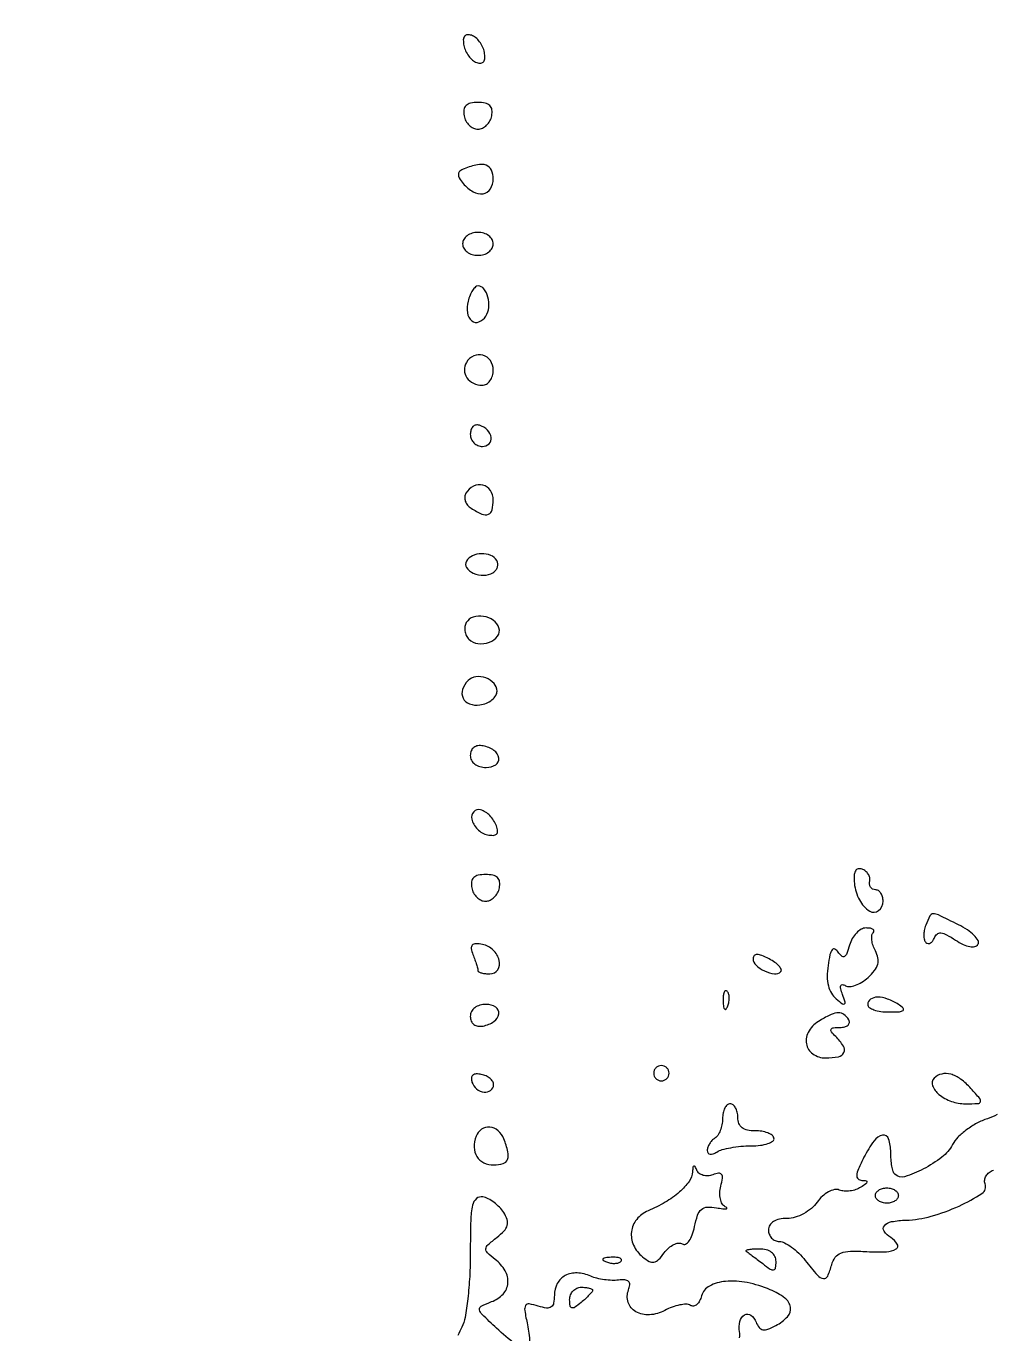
# Model space of a CAD drawing. Extents: x 0 to 4160, y 0 to 3120.
# Drawn here: x 3427.9 to 3554.2, y 1002.9 to 1174 of the extents above; entities that cross this region are included whole.
import ezdxf

# ---------------------------------------------------------------- set-up
doc = ezdxf.new("R2010")
doc.units = 0

msp = doc.modelspace()

# ---------------------------------------------------------------- linework, layer by layer
for points in [[(4159.499279, 606.274193, 0.000001), (4159.667734, 974.478125, 0.000057), (4159.806661, 1380.08378, 0.000034), (4159.883999, 1862.25)], [(757.647081, 3119.740147, 0.000002), (520.492565, 3119.487217, 0.4139)], [(1964.75, 0.149832, 0.000016), (2717.930904, 0.232101, 0.000028), (3351.473438, 0.357111)], [(3554.935193, 1031.580642, -0.036712), (3553.65482, 1031.051095, 0.044058), (3552.28471, 1030.460755, 0.035732), (3550.934047, 1029.602011, 0.036994), (3549.79712, 1028.621403, 0.073566), (3549.090099, 1027.668351, -0.105252), (3547.700082, 1026.021843, -0.045757), (3545.274716, 1024.472446, -0.044011), (3542.816304, 1023.464587, -0.278508), (3541.557935, 1023.775399, -0.123339), (3541.341754, 1024.136075, -0.025979), (3541.163893, 1024.854857, -0.025745), (3541.040978, 1025.732468, -0.021922), (3541, 1026.666667, 0.076422), (3540.730498, 1028.419623, 0.380382), (3539.94505, 1028.8891, 0.193738), (3538.819783, 1028.16632, 0.034978), (3537.5, 1026, 0.014501), (3536.776416, 1024.495345, 0.082203), (3536.552656, 1023.637698, 0.233374), (3536.728017, 1023.182023, 0.1853), (3537.22432, 1022.984687, -0.037562), (3537.777661, 1022.936373, -0.409543), (3537.897389, 1022.772576, -0.201667), (3537.745737, 1022.521978, -0.016059), (3537.090684, 1022.077207, -0.06295), (3536.447728, 1021.77559, -0.047038), (3535.682796, 1021.605428, -0.047855), (3534.917952, 1021.583053, -0.075145), (3534.276913, 1021.72398, 0.146743), (3533.629194, 1021.772651, 0.071663), (3532.846467, 1021.47849, 0.061571), (3532.054839, 1020.906676, 0.05286), (3531.379525, 1020.13146, -0.066032), (3530.624554, 1019.309405, -0.049978), (3529.609771, 1018.620851, -0.050579), (3528.495001, 1018.155803, -0.07367), (3527.443296, 1018, 0.049254), (3526.431253, 1017.900063, 0.088666), (3525.657216, 1017.596519, 0.117124), (3525.175053, 1017.115913, 0.139349), (3525, 1016.5, 0.094085), (3525.108703, 1015.927428, 0.096643), (3525.419305, 1015.440625, 0.099021), (3525.882763, 1015.114778, 0.104222), (3526.42742, 1015, -0.121673), (3527.109925, 1014.831419, -0.037659), (3528.013195, 1014.265625, -0.035158), (3528.963531, 1013.456741, -0.032218), (3529.82134, 1012.5, 0.012614), (3531.4143, 1010.576769, 0.175853), (3532.189281, 1010.147663, 0.341884), (3532.761278, 1010.461129, 0.03873), (3533.276956, 1011.951081, -0.09666), (3533.742213, 1012.91794, -0.144149), (3534.488156, 1013.477107, -0.084685), (3535.726029, 1013.712556, -0.018711), (3537.893588, 1013.672615, 0.022037), (3540.431356, 1013.64273, 0.125516), (3541.716867, 1014.015194, 0.429727), (3541.866075, 1014.660234, 0.108625), (3541, 1015.5, -0.1015), (3540.128563, 1016.321454, -0.346907), (3540.168726, 1017.047996, -0.168942), (3541.122302, 1017.585169, -0.037485), (3543.01324, 1017.781313, 0.061987), (3546.290287, 1018.284101, 0.038517), (3549.945465, 1019.630995, 0.035087), (3552.940527, 1021.267943, 0.35567), (3553.352532, 1022.523699, -0.127009), (3553.294202, 1023.034314, -0.100761), (3553.479886, 1023.559626, -0.089656), (3553.882735, 1024.019455, -0.076678), (3554.442529, 1024.339573, 0.101017)], [(3491.925786, 1001.504518, -0.018418), (3489.433423, 1003.649282, -0.00624), (3487.545538, 1005.443227, -0.15478), (3487.210715, 1006.068989, -0.335039), (3487.4435, 1006.536029, -0.026888), (3488.7874, 1007.117058, 0.116338), (3490.282024, 1008.109044, 0.168993), (3490.919516, 1009.542759, 0.155026), (3490.551339, 1011.158563, 0.094889), (3489.25, 1012.639757, -0.02415), (3488.241092, 1013.505231, -0.22684), (3488.041382, 1014.024203, -0.193752), (3488.305639, 1014.555515, -0.017272), (3489.477917, 1015.5269, 0.037357), (3490.421637, 1016.37502, 0.12462), (3490.829499, 1017.093919, 0.147957), (3490.810201, 1017.845184, 0.060708), (3490.370734, 1018.7769, 0.051747), (3489.834484, 1019.460201, 0.039616), (3489.121804, 1020.088816, 0.040647), (3488.350964, 1020.574639, 0.071821), (3487.642817, 1020.823324, 0.234246), (3486.806122, 1020.595481, 0.157237), (3486.293182, 1019.725654, 0.049114), (3486.052475, 1017.774481, 0.006149), (3486, 1013.507583, -0.013276), (3485.918279, 1010.430379, -0.015245), (3485.672862, 1007.501229, -0.014444), (3485.319299, 1005.044989, -0.080058), (3484.886337, 1003.787619, 0.033788), (3484.387749, 1002.682579, 0.131327)], [(3521.211683, 1002.400232, 0.089681), (3521.22348, 1003.174593, -0.097845), (3521.266381, 1004.539633, -0.205291), (3521.881276, 1005.380427, -0.301595), (3522.706267, 1005.337952, -0.142735), (3523.380379, 1004.451132, 0.072025), (3523.774655, 1003.746607, 0.187744), (3524.26264, 1003.450355, 0.13558), (3524.939111, 1003.51486, 0.031714), (3525.985163, 1003.99206, 0.080383), (3527.504103, 1005.15113, 0.232628), (3527.886095, 1006.379784, 0.196954), (3527.153912, 1007.58853, 0.059292), (3525.25, 1008.675588, 0.050425), (3522.21268, 1009.613757, 0.071722), (3519.395988, 1009.770586, 0.096568), (3517.286686, 1009.163781, 0.21376), (3516.260002, 1007.886247, -0.056729), (3516.001276, 1007.217437, -0.095427), (3515.627425, 1006.74819, -0.135319), (3515.203198, 1006.549102, -0.182836), (3514.790957, 1006.629196, 0.144286), (3514.25195, 1006.77662, 0.043867), (3513.401306, 1006.685002, 0.03986), (3512.418312, 1006.408029, 0.034282), (3511.438736, 1005.967212, -0.10572), (3509.448973, 1005.393455, -0.14775), (3507.654696, 1005.800904, -0.187388), (3506.656177, 1007.026523, -0.171546), (3506.699667, 1008.659727, 0.071357), (3506.853126, 1009.333522, 0.223853), (3506.694175, 1009.757118, 0.180439), (3506.228484, 1009.961924, 0.045969), (3505.390226, 1009.932927, -0.041498), (3504.539164, 1009.89588, -0.025642), (3503.541191, 1009.986663, -0.025639), (3502.557483, 1010.179172, -0.041402), (3501.75, 1010.453302, 0.089968), (3499.974861, 1010.870027, 0.134258), (3498.426301, 1010.530574, 0.150567), (3497.3831, 1009.495264, 0.123194), (3497, 1007.963997, -0.044956), (3496.906167, 1006.922482, -0.200879), (3496.57914, 1006.419151, -0.189168), (3495.975979, 1006.2816, -0.039428), (3494.898681, 1006.532157, 0.035575), (3493.706312, 1006.819167, 0.31135), (3493.239665, 1006.600287, 0.17553), (3493.120169, 1005.947393, 0.012427), (3493.478136, 1004.099545, -0.043665), (3493.77166, 1001.835562, -0.394085)]]:
    msp.add_lwpolyline(points, format="xyb")
for points in [[(3485.154497, 1171.448034, 0.061282), (3485.386587, 1170.733074, 0.053155), (3485.79375, 1170.057674, 0.055874), (3486.305054, 1169.520093, 0.094625), (3486.845503, 1169.217698, 0.100052), (3487.389327, 1169.151022, 0.215807), (3487.751111, 1169.34986, 0.158392), (3487.910592, 1169.817, 0.05162), (3487.845503, 1170.551966, 0.061282), (3487.613413, 1171.266926, 0.053155), (3487.20625, 1171.942326, 0.055874), (3486.694946, 1172.479907, 0.094625), (3486.154497, 1172.782302, 0.100052), (3485.610673, 1172.848978, 0.215807), (3485.248889, 1172.65014, 0.158392), (3485.089408, 1172.183, 0.05162)], [(3485.190371, 1162.25, 0.076985), (3485.429863, 1161.581313, 0.076288), (3485.86097, 1161.014062, 0.081628), (3486.412083, 1160.632352, 0.111169), (3487, 1160.5, 0.111169), (3487.587917, 1160.632352, 0.081628), (3488.13903, 1161.014062, 0.076288), (3488.570137, 1161.581313, 0.076985), (3488.809629, 1162.25, 0.080835), (3488.832547, 1163.041863, 0.169023), (3488.558294, 1163.585443, 0.141833), (3487.962207, 1163.90099, 0.051314), (3487, 1164, 0.051314), (3486.037793, 1163.90099, 0.141833), (3485.441706, 1163.585443, 0.169023), (3485.167453, 1163.041863, 0.080835)], [(3485.208262, 1155.323807, 0.06923), (3484.640074, 1154.998624, 0.214827), (3484.437272, 1154.61797, 0.156919), (3484.56072, 1154.124215, 0.03412), (3485.080707, 1153.402754, 0.088417), (3486.368693, 1152.314159, 0.170767), (3487.678513, 1152.066261, 0.220166), (3488.630176, 1152.696091, 0.139071), (3489, 1154, 0.103899), (3488.755989, 1155.161595, 0.208126), (3488.08046, 1155.786255, 0.139404), (3486.924376, 1155.8544, 0.040881)], [(3485, 1145.5, 0.130775), (3485.153209, 1144.924246, 0.10214), (3485.583333, 1144.4375, 0.08892), (3486.230589, 1144.111864, 0.072314), (3487, 1144, 0.072314), (3487.769411, 1144.111864, 0.08892), (3488.416667, 1144.4375, 0.10214), (3488.846791, 1144.924246, 0.130775), (3489, 1145.5, 0.130775), (3488.846791, 1146.075754, 0.10214), (3488.416667, 1146.5625, 0.08892), (3487.769411, 1146.888136, 0.072314), (3487, 1147, 0.072314), (3486.230589, 1146.888136, 0.08892), (3485.583333, 1146.5625, 0.10214), (3485.153209, 1146.075754, 0.130775)], [(3485.710511, 1138.000996, 0.098541), (3485.620911, 1136.492585, 0.183867), (3486.200318, 1135.433972, 0.278323), (3487.126009, 1135.281324, 0.160802), (3488.019283, 1136.031201, 0.115422), (3488.409035, 1137.192723, 0.085968), (3488.303873, 1138.545242, 0.100806), (3487.787116, 1139.61489, 0.234095), (3487.009643, 1140, 0.197019), (3486.675052, 1139.862834, 0.05415), (3486.307766, 1139.412793, 0.046004), (3485.967605, 1138.766293, 0.034172)], [(3485.5, 1130, 0.146325), (3485.228266, 1128.990666, 0.144467), (3485.553147, 1127.992115, 0.131205), (3486.404587, 1127.262677, 0.112333), (3487.559017, 1127, 0.137622), (3488.108519, 1127.154167, 0.100183), (3488.576711, 1127.5875, 0.086062), (3488.891917, 1128.235643, 0.070352), (3489, 1129, 0.14817), (3488.627782, 1130.228473, 0.177865), (3487.657809, 1130.936213, 0.178179), (3486.461727, 1130.847111, 0.148632)], [(3486, 1120.583333, 0.099038), (3486.120875, 1119.979073, 0.097945), (3486.465104, 1119.465104, 0.097945), (3486.979073, 1119.120875, 0.099038), (3487.583333, 1119, 0.190724), (3488.459866, 1119.346973, 0.244413), (3488.742973, 1120.153639, 0.165501), (3488.250696, 1121.122932, 0.113253), (3487.1875, 1121.770833, 0.134046), (3486.735738, 1121.795817, 0.144529), (3486.348828, 1121.585286, 0.119977), (3486.089234, 1121.158616, 0.077096)], [(3485.430902, 1112.888197, 0.123544), (3485.274791, 1112.397018, 0.099558), (3485.350436, 1111.846576, 0.089711), (3485.64727, 1111.320824, 0.078477), (3486.121885, 1110.903509, 0.036271), (3487.522607, 1110.152598, 0.198442), (3488.363573, 1110.129217, 0.250731), (3488.852821, 1110.692171, 0.056091), (3489, 1112, 0.147812), (3488.622461, 1113.249192, 0.187113), (3487.644268, 1113.938493, 0.179909), (3486.425567, 1113.801294, 0.138146)], [(3485.495635, 1103.992937, 0.297796), (3485.516867, 1103.153619, 0.139875), (3486.392312, 1102.433007, 0.101471), (3487.764834, 1102.142627, 0.140875), (3488.968425, 1102.480485, 0.086192), (3489.331173, 1102.802209, 0.093967), (3489.551012, 1103.218446, 0.100284), (3489.595054, 1103.663497, 0.113563), (3489.457295, 1104.069098, 0.156901), (3488.666002, 1104.743695, 0.10385), (3487.483348, 1104.968366, 0.102435), (3486.296528, 1104.698754, 0.148498)], [(3485.480369, 1095.968236, 0.099717), (3485.289464, 1095.452938, 0.077648), (3485.288842, 1094.854185, 0.075174), (3485.473513, 1094.265571, 0.08302), (3485.819915, 1093.780085, 0.170266), (3487.004745, 1093.21052, 0.117741), (3488.494101, 1093.395546, 0.140064), (3489.57136, 1094.191465, 0.249378), (3489.750292, 1095.250526, 0.158698), (3489.018555, 1096.241192, 0.113816), (3487.737936, 1096.77237, 0.118434), (3486.394309, 1096.679186, 0.179958)], [(3485.701236, 1088.367903, 0.117996), (3484.986502, 1087.203426, 0.194364), (3485.0643, 1086.067087, 0.197095), (3485.906345, 1085.314595, 0.120877), (3487.25, 1085.180449, 0.061838), (3488.110251, 1085.413534, 0.072178), (3488.839063, 1085.842734, 0.083895), (3489.329918, 1086.394468, 0.140839), (3489.5, 1086.986305, 0.188356), (3489.104319, 1087.999396, 0.119888), (3488.037505, 1088.709772, 0.115797), (3486.732861, 1088.864778, 0.169878)], [(3486, 1078.573324, 0.12024), (3486.15323, 1077.945354, 0.111791), (3486.58104, 1077.438799, 0.09567), (3487.248452, 1077.111401, 0.066422), (3488.083333, 1077, 0.14074), (3489.327282, 1077.357221, 0.297834), (3489.729914, 1078.229205, 0.210781), (3489.099763, 1079.230213, 0.100818), (3487.667134, 1079.823324, 0.083236), (3486.99829, 1079.840365, 0.126354), (3486.46353, 1079.619304, 0.133817), (3486.121465, 1079.179808, 0.099154)], [(3486.188835, 1070.257977, 0.083965), (3486.446164, 1069.569716, 0.065109), (3486.934475, 1068.934475, 0.065109), (3487.569716, 1068.446164, 0.083965), (3488.257977, 1068.188835, 0.049738), (3489.013391, 1068.120008, 0.196695), (3489.435069, 1068.296785, 0.226455), (3489.576347, 1068.696173, 0.065346), (3489.419174, 1069.350032, 0.099155), (3488.561072, 1070.706422, 0.134569), (3487.325142, 1071.449847, 0.283725), (3486.454074, 1071.200385, 0.236573)], [(3486.190371, 1061.25, 0.076985), (3486.429863, 1060.581313, 0.076288), (3486.86097, 1060.014062, 0.081628), (3487.412083, 1059.632352, 0.111169), (3488, 1059.5, 0.111169), (3488.587917, 1059.632352, 0.081628), (3489.13903, 1060.014062, 0.076288), (3489.570137, 1060.581313, 0.076985), (3489.809629, 1061.25, 0.080835), (3489.832547, 1062.041863, 0.169023), (3489.558294, 1062.585443, 0.141833), (3488.962207, 1062.90099, 0.051314), (3488, 1063, 0.051314), (3487.037793, 1062.90099, 0.141833), (3486.441706, 1062.585443, 0.169023), (3486.167453, 1062.041863, 0.080835)], [(3536.246838, 1061.834387, 0.093562), (3536.904184, 1059.668052, 0.134091), (3538.261622, 1058.204443, 0.320332), (3539.419397, 1058.278159, 0.225511), (3540, 1059.5, 0.064853), (3539.925306, 1060.073457, 0.082425), (3539.70625, 1060.559375, 0.098894), (3539.381354, 1060.884432, 0.148195), (3539, 1061, -0.119697), (3538.638553, 1061.087786, -0.127248), (3538.367188, 1061.330469, -0.115449), (3538.230568, 1061.695506, -0.086946), (3538.25, 1062.125, 0.109542), (3538.250211, 1062.589412, 0.086889), (3538.058446, 1063.054476, 0.082023), (3537.706688, 1063.449028, 0.08209), (3537.246838, 1063.709387, 0.152217), (3536.73564, 1063.734587, 0.210003), (3536.379095, 1063.453938, 0.114567), (3536.210064, 1062.823147, 0.035441)], [(3545.58345, 1056.356872, 0.044127), (3545.391074, 1055.683326, 0.050871), (3545.332145, 1055.018144, 0.058066), (3545.40509, 1054.457125, 0.146624), (3545.613366, 1054.106872, 0.158228), (3545.899664, 1053.975813, 0.158166), (3546.208407, 1054.03785, 0.115067), (3546.495343, 1054.300455, 0.06435), (3546.711607, 1054.724106, -0.14163), (3547.057761, 1055.204028, -0.195941), (3547.562676, 1055.34789, -0.096409), (3548.317505, 1055.113043, -0.021549), (3549.482103, 1054.41977, 0.033234), (3550.479415, 1053.857196, 0.065369), (3551.343168, 1053.574212, 0.09724), (3552.00568, 1053.579395, 0.206755), (3552.417912, 1053.867178, 0.27552), (3552.425632, 1054.353466, 0.066318), (3551.914389, 1055.020053, 0.049675), (3551.025596, 1055.745899, 0.030713), (3549.856872, 1056.421515, 0.003437), (3547.236714, 1057.706203, 0.116553), (3546.563899, 1057.854492, 0.278725), (3546.126201, 1057.580822, 0.025495)], [(3535.616657, 1053.75, -0.020648), (3535.269923, 1052.662969, -0.17101), (3534.945586, 1052.269037, -0.334922), (3534.58469, 1052.306383, -0.06219), (3534.128394, 1052.851312, 0.125256), (3533.70786, 1053.242059, 0.372338), (3533.352724, 1053.165108, 0.109033), (3533.056244, 1052.514073, 0.016101), (3532.798776, 1051.082331, 0.037317), (3532.697341, 1049.658688, 0.058877), (3532.845088, 1048.444476, 0.070229), (3533.23583, 1047.463145, 0.092733), (3533.857638, 1046.731019, 0.010607), (3534.710179, 1046.068611, 0.319143), (3534.967394, 1046.063084, 0.333826), (3535.048897, 1046.301001, 0.011112), (3534.698685, 1047.301938, -0.026095), (3534.463494, 1048.0448, -0.143407), (3534.476151, 1048.460529, -0.361794), (3534.686407, 1048.592702, -0.105512), (3535.074468, 1048.453976, 0.164189), (3535.614536, 1048.328605, 0.062849), (3536.376669, 1048.50136, 0.05345), (3537.224307, 1048.916305, 0.043409), (3538.030835, 1049.527905, 0.041812), (3538.878939, 1050.435265, 0.098985), (3539.296608, 1051.255973, 0.117618), (3539.329052, 1052.081805, 0.074262), (3539.003006, 1052.994384, -0.040574), (3538.692664, 1053.707844, -0.050798), (3538.529828, 1054.410629, -0.059616), (3538.525636, 1055.002515, -0.169956), (3538.70185, 1055.368517, 0.197226), (3538.801215, 1055.60622, 0.248699), (3538.692512, 1055.814502, 0.111861), (3538.336214, 1055.956596, 0.03919), (3537.783298, 1056, 0.129046), (3537.144654, 1055.832379, 0.072859), (3536.507458, 1055.339062, 0.064736), (3535.967992, 1054.610307, 0.060189)], [(3486.354091, 1052.519636, -0.007626), (3486.601419, 1051.844503, -0.009426), (3486.810264, 1051.208018, -0.008018), (3486.966349, 1050.66961, -0.066631), (3487, 1050.418213, 0.287711), (3487.101391, 1050.256595, 0.047639), (3487.462164, 1050.12285, 0.039865), (3487.970411, 1050.030302, 0.025113), (3488.573324, 1050, 0.250406), (3489.58709, 1050.541672, 0.212987), (3489.794249, 1051.751034, 0.14091), (3488.992683, 1053.118995, 0.14361), (3487.592608, 1053.83994, 0.03971), (3486.698791, 1053.93945, 0.215456), (3486.259222, 1053.757257, 0.236916), (3486.130367, 1053.322592, 0.047372)], [(3523, 1052.003799, 0.209687), (3523.376819, 1051.144777, 0.076154), (3524.505289, 1050.385907, 0.077581), (3525.788223, 1050.00983, 0.233009), (3526.628774, 1050.295441, 0.313805), (3526.680832, 1050.586053, 0.079772), (3526.399269, 1051.00648, 0.05298), (3525.846347, 1051.487166, 0.029601), (3525.085646, 1051.954163, 0.022949), (3524.127135, 1052.411877, 0.094233), (3523.500503, 1052.546557, 0.221298), (3523.146934, 1052.392136, 0.182858)], [(3519.078947, 1046.416667, 0.018894), (3519.137993, 1045.670344, 0.168741), (3519.279315, 1045.37858, 0.470617), (3519.461564, 1045.395823, 0.054073), (3519.683114, 1045.8125, 0.051402), (3519.839148, 1046.359369, 0.05415), (3519.876576, 1046.916927, 0.060344), (3519.797407, 1047.402231, 0.126455), (3519.604167, 1047.729167, 0.296942), (3519.385309, 1047.77538, 0.208169), (3519.200665, 1047.592839, 0.077125), (3519.089945, 1047.112848, 0.028489)], [(3486, 1044.426676, 0.099154), (3486.121465, 1043.820192, 0.133817), (3486.46353, 1043.380696, 0.126354), (3486.99829, 1043.159635, 0.083236), (3487.667134, 1043.176676, 0.100818), (3489.099763, 1043.769787, 0.210781), (3489.729914, 1044.770795, 0.297834), (3489.327282, 1045.642779, 0.14074), (3488.083333, 1046, 0.066422), (3487.248452, 1045.888599, 0.09567), (3486.58104, 1045.561201, 0.111791), (3486.15323, 1045.054646, 0.12024)], [(3538, 1046, 0.242407), (3538.19699, 1045.617555, 0.069028), (3538.807813, 1045.298248, 0.052836), (3539.696678, 1045.082357, 0.03458), (3540.75, 1045.015313, 0.011096), (3542.150937, 1045.054211, 0.155556), (3542.616929, 1045.228862, 0.461139), (3542.628119, 1045.512621, 0.043106), (3542, 1046, 0.05437), (3540.582896, 1046.711128, 0.089354), (3539.2663, 1046.948307, 0.147327), (3538.363212, 1046.676305, 0.251537)], [(3531.75, 1043.919901, 0.120656), (3530.320084, 1042.540099, 0.180513), (3529.968913, 1040.858738, 0.207597), (3530.806611, 1039.524534, 0.15133), (3532.5, 1039, 0.046109), (3534.168464, 1039.154191, 0.24255), (3534.872647, 1039.700955, 0.259441), (3534.809887, 1040.55893, 0.051217), (3533.8, 1041.8, -0.030001), (3533.255126, 1042.414501, -0.282522), (3533.216462, 1042.75, -0.26259), (3533.501133, 1042.95377, -0.026925), (3534.359017, 1043, 0.057278), (3534.988458, 1043.072343, 0.123315), (3535.419775, 1043.29375, 0.190626), (3535.587891, 1043.621116, 0.16427), (3535.5, 1044, 0.091764), (3534.880459, 1044.683175, 0.16974), (3534.176431, 1044.912518, 0.103787), (3533.230086, 1044.692743, 0.023101)], [(3486.218166, 1035.845503, 0.139121), (3486.825283, 1034.95468, 0.144703), (3487.800731, 1034.532228, 0.193087), (3488.657365, 1034.760286, 0.222662), (3489.052821, 1035.5, 0.153371), (3488.947923, 1035.908094, 0.080237), (3488.600154, 1036.307742, 0.067404), (3488.071665, 1036.63905, 0.055333), (3487.437653, 1036.845503, 0.058438), (3486.766066, 1036.904421, 0.165894), (3486.33175, 1036.741918, 0.209098), (3486.147553, 1036.380834, 0.095591)], [(3510, 1037, 0.099038), (3510.076342, 1036.618362, 0.097945), (3510.29375, 1036.29375, 0.097945), (3510.618362, 1036.076342, 0.099038), (3511, 1036, 0.099038), (3511.381638, 1036.076342, 0.097945), (3511.70625, 1036.29375, 0.097945), (3511.923658, 1036.618362, 0.099038), (3512, 1037, 0.099038), (3511.923658, 1037.381638, 0.097945), (3511.70625, 1037.70625, 0.097945), (3511.381638, 1037.923658, 0.099038), (3511, 1038, 0.099038), (3510.618362, 1037.923658, 0.097945), (3510.29375, 1037.70625, 0.097945), (3510.076342, 1037.381638, 0.099038)], [(3546.675343, 1036.342009, 0.300861), (3546.476152, 1035.363917, 0.12656), (3547.310559, 1034.232319, 0.085775), (3548.936861, 1033.317257, 0.085554), (3550.777432, 1033, 0.010467), (3552.406616, 1033.03411, 0.304477), (3552.726431, 1033.268758, 0.268055), (3552.652626, 1033.681123, 0.008666), (3551.5, 1035, 0.047529), (3550.14595, 1036.236982, 0.093764), (3548.844156, 1036.879167, 0.127555), (3547.670646, 1036.899774, 0.138173)], [(3519, 1031.059017, -0.046881), (3518.925923, 1030.270704, -0.046318), (3518.70625, 1029.50665, -0.050262), (3518.383556, 1028.876024, -0.111412), (3518, 1028.5, 0.064269), (3517.617474, 1028.189439, 0.051777), (3517.29375, 1027.769763, 0.053414), (3517.073533, 1027.310186, 0.085235), (3517, 1026.881966, 0.15563), (3517.101877, 1026.562589, 0.203131), (3517.360246, 1026.403319, 0.128278), (3517.761667, 1026.445034, 0.053978), (3518.25, 1026.690983, -0.076222), (3518.944799, 1027.00315, -0.022811), (3520.079908, 1027.262351, -0.022294), (3521.398119, 1027.440469, -0.022436), (3522.724155, 1027.5, 0.029537), (3523.943952, 1027.572121, 0.050953), (3524.93537, 1027.79375, 0.072802), (3525.576019, 1028.116843, 0.303555), (3525.724155, 1028.5, 0.18062), (3525.475999, 1028.880511, 0.066393), (3524.904908, 1029.19467, 0.054912), (3524.127608, 1029.401963, 0.04213), (3523.25, 1029.460579, -0.055145), (3522.258921, 1029.552676, -0.115055), (3521.55884, 1029.875394, -0.136003), (3521.145453, 1030.431305, -0.092527), (3521, 1031.210579, 0.053926), (3520.925953, 1031.895151, 0.07366), (3520.70625, 1032.474358, 0.093365), (3520.381579, 1032.863127, 0.173925), (3520, 1033, 0.186414), (3519.618213, 1032.852535, 0.089706), (3519.29375, 1032.429836, 0.069539), (3519.073784, 1031.801778, 0.049547)], [(3486.754296, 1028.75, 0.092507), (3486.511818, 1027.319468, 0.13562), (3486.870086, 1026.101924, 0.144544), (3487.778514, 1025.292347, 0.110654), (3489.083333, 1025, 0.074527), (3490.286148, 1025.180286, 0.230808), (3490.869941, 1025.725489, 0.153639), (3490.930235, 1026.712673, 0.030638), (3490.393011, 1028.418213, 0.123344), (3489.644912, 1029.48436, 0.156909), (3488.54509, 1029.952226, 0.175341), (3487.468271, 1029.670121, 0.15498)], [(3515.078947, 1024.110243, -0.144614), (3514.629704, 1022.85616, -0.054772), (3513.361605, 1021.469184, -0.046548), (3511.509024, 1020.125016, -0.034641), (3509.25, 1018.990565, 0.122764), (3507.767296, 1017.8856, 0.142744), (3507.080659, 1016.272678, 0.138215), (3507.358616, 1014.502976, 0.112367), (3508.531256, 1012.97406, 0.047191), (3509.385944, 1012.391326, 0.173764), (3510.021684, 1012.288725, 0.154752), (3510.623894, 1012.610828, 0.035316), (3511.379552, 1013.50439, -0.051789), (3511.959669, 1014.146325, -0.068064), (3512.612259, 1014.589475, -0.084367), (3513.233836, 1014.776506, -0.171018), (3513.726542, 1014.669006, 0.265562), (3514.170125, 1014.653726, 0.117533), (3514.626727, 1015.053149, 0.06994), (3515.037974, 1015.846075, 0.035366), (3515.336695, 1016.933477, -0.031835), (3515.73586, 1018.427695, -0.134614), (3516.248458, 1019.189459, -0.168228), (3517.008057, 1019.49068, -0.057308), (3518.208449, 1019.406158, 0.01215), (3519.030315, 1019.273114, 0.062477), (3519.490853, 1019.267863, 0.559334), (3519.540728, 1019.37451, 0.134217), (3519.356158, 1019.536859, -0.150535), (3518.960002, 1019.908456, -0.075669), (3518.711228, 1020.55464, -0.06427), (3518.639753, 1021.363976, -0.053927), (3518.766898, 1022.216618, 0.026085), (3518.984868, 1023.272263, 0.19124), (3518.871286, 1023.765217, 0.287345), (3518.492228, 1023.928531, 0.053451), (3517.725347, 1023.724847, -0.073529), (3517.07894, 1023.58056, -0.086497), (3516.455416, 1023.64296, -0.098381), (3515.951525, 1023.897931, -0.130702), (3515.643555, 1024.306177, 0.023197), (3515.416065, 1024.798628, 0.372322), (3515.258429, 1024.861374, 0.284308), (3515.134666, 1024.709194, 0.018009)], [(3542, 1021, -0.148195), (3541.884432, 1020.618646, -0.098894), (3541.559375, 1020.29375, -0.082425), (3541.073457, 1020.074694, -0.064853), (3540.5, 1020, -0.064853), (3539.926543, 1020.074694, -0.082425), (3539.440625, 1020.29375, -0.098894), (3539.115568, 1020.618646, -0.148195), (3539, 1021, -0.148195), (3539.115568, 1021.381354, -0.098894), (3539.440625, 1021.70625, -0.082425), (3539.926543, 1021.925306, -0.064853), (3540.5, 1022, -0.064853), (3541.073457, 1021.925306, -0.082425), (3541.559375, 1021.70625, -0.098894), (3541.884432, 1021.381354, -0.148195)], [(3503.8125, 1012.316886, 0.051402), (3504.359369, 1012.160852, 0.05415), (3504.916927, 1012.123424, 0.060344), (3505.402231, 1012.202593, 0.126455), (3505.729167, 1012.395833, 0.296942), (3505.77538, 1012.614691, 0.208169), (3505.592839, 1012.799335, 0.077125), (3505.112848, 1012.910055, 0.028489), (3504.416667, 1012.921053, 0.018894), (3503.670344, 1012.862007, 0.168741), (3503.37858, 1012.720685, 0.470617), (3503.395823, 1012.538436, 0.054073)], [(3522.083333, 1013.717032, -0.010333), (3522.336385, 1013.537428, -0.00121), (3522.891667, 1013.123715, -0.001451), (3523.549408, 1012.6282, -0.001186), (3524.25, 1012.094588, 0.015379), (3525.241619, 1011.382854, 0.19027), (3525.686743, 1011.285306, 0.325667), (3525.936373, 1011.537234, 0.037805), (3526, 1012.377555, 0.114177), (3525.845908, 1013.043555, 0.118883), (3525.416142, 1013.562795, 0.099831), (3524.727837, 1013.889989, 0.061262), (3523.833333, 1014, 0.012244), (3523.029512, 1013.980313, 0.027841), (3522.425521, 1013.916878, 0.055745), (3522.094879, 1013.824771, 0.600095)], [(3502, 1008.622445, -0.172217), (3501.925448, 1008.412416, -0.016008), (3501.559375, 1007.99011, -0.019119), (3501.074554, 1007.504355, -0.013852), (3500.5, 1007, -0.020633), (3499.689039, 1006.381629, -0.217533), (3499.28931, 1006.308142, -0.304492), (3499.057736, 1006.565314, -0.035496), (3499, 1007.377555, -0.091307), (3499.114059, 1007.996941, -0.095788), (3499.440625, 1008.523407, -0.099536), (3499.927707, 1008.875699, -0.107348), (3500.5, 1009, -0.023761), (3501.07485, 1008.972666, -0.037907), (3501.559375, 1008.889093, -0.044235), (3501.90557, 1008.768578, -0.294983)]]:
    msp.add_lwpolyline(points, format="xyb", close=True)

doc.saveas('drawing.dxf')
